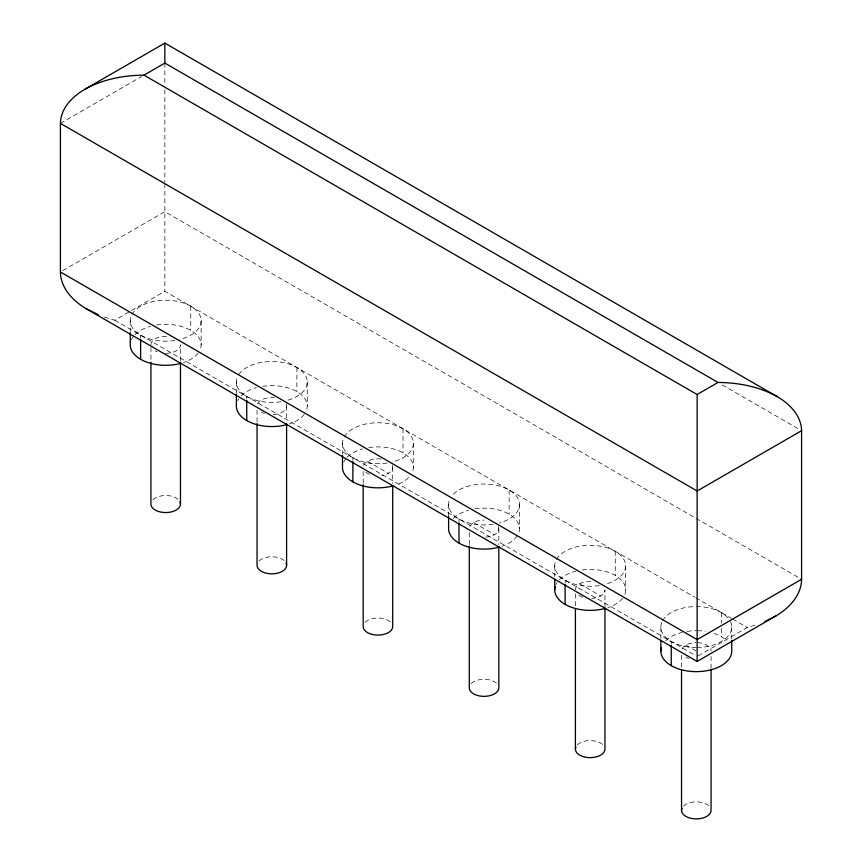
<?xml version="1.0" encoding="UTF-8"?>
<svg xmlns="http://www.w3.org/2000/svg" width="862" height="862" viewBox="0 0 862 862"><rect width="100%" height="100%" fill="white"/><g stroke="black" fill="none" stroke-linecap="round" stroke-linejoin="round"><path stroke-width="0.65" stroke-dasharray="4.31 3.23" d="M60.415 123.385L141.648 76.481M62.732 270.636L164.857 211.675L801.585 579.286M104.41 317.044L114.721 320.222L164.857 291.281L694.546 597.086M698.306 655.799L747.279 627.525L757.59 624.347M722.291 384.915L799.257 429.351M695.72 597.765L731.504 618.42M732.635 619.078L747.279 627.525M367.492 461.332L388.385 473.389M473.615 522.598L494.508 534.666M579.738 583.865L600.631 595.933M685.861 645.142L696.302 651.166M114.721 320.222L694.891 655.174M731.752 627.051L731.752 639.108M721.375 612.57L721.375 623.291M721.375 628.657L721.375 636.695M711.075 656.521L711.075 668.556M681.53 655.185L681.53 668.556M671.239 641.522L671.239 644.194M660.852 627.051L660.852 639.108M625.629 565.774L625.629 589.899M615.252 551.303L615.252 575.428M604.952 607.29L604.952 589.899A14.773 8.523 0 0 1 590.179 598.433M575.407 593.918L575.407 607.29M565.116 580.255L565.116 582.927M554.729 565.774L554.729 576.495M519.517 504.507L519.517 528.632M509.13 490.036L509.13 514.161M498.829 528.632L498.829 544.687M469.294 532.641L469.294 544.687M458.993 518.978L458.993 521.661M448.606 504.507L448.606 516.575M413.394 443.24L413.394 467.366M403.007 428.77L403.007 452.884M392.706 467.366L392.706 483.42M363.171 471.374L363.171 483.42M352.87 457.711L352.87 460.394M342.483 443.24L342.483 453.962M307.271 381.974L307.271 406.099M296.884 367.503L296.884 391.617M286.593 406.099L286.593 420.807M257.048 410.107L257.048 422.143M246.747 396.445L246.747 399.128M236.371 381.974L236.371 392.695M201.148 320.707L201.148 344.822M190.761 306.225L190.761 330.351M180.47 360.876L180.47 344.822A14.773 8.523 0 0 1 165.698 353.355M164.857 63.088L164.857 84.498M164.857 89.853L164.857 182.227M164.857 183.563L164.857 291.281M150.925 347.505L150.925 360.876M140.625 335.178L140.625 337.861M130.248 320.707L130.248 331.428M730.545 621.75A35.45 20.472 0 0 1 697.617 647.502M696.302 647.513A35.45 20.472 0 0 1 662.059 621.75M662.587 620.726A35.45 20.472 0 0 1 694.987 606.589M696.302 606.579A35.45 20.472 0 0 1 729.403 619.713M131.972 314.382A35.45 20.472 0 0 1 189.511 305.547A35.45 20.472 0 0 1 179.878 339.466M174.867 340.468A35.45 20.472 0 0 1 131.455 315.406M238.72 374.636A35.45 20.472 0 0 1 295.828 366.91A35.45 20.472 0 0 1 287.208 400.41M280.99 401.746A35.45 20.472 0 0 1 237.578 376.672M344.218 436.926A35.45 20.472 0 0 1 401.757 428.08A35.45 20.472 0 0 1 392.124 462M387.113 463.013A35.45 20.472 0 0 1 343.701 437.939M453.358 494.271A35.45 20.472 0 0 1 510.045 490.586A35.45 20.472 0 0 1 499.454 522.943M493.236 524.279A35.45 20.472 0 0 1 449.813 499.217M556.464 559.46A35.45 20.472 0 0 1 613.496 550.365A35.45 20.472 0 0 1 605.577 584.221M599.359 585.546A35.45 20.472 0 0 1 555.936 560.483M683.512 806.11A14.773 8.523 0 0 1 709.092 806.11M688.921 658.557A14.773 8.523 0 0 1 685.861 657.2M682.036 648.957A14.773 8.523 0 0 1 696.302 642.643M697.584 642.675A14.773 8.523 0 0 1 711.075 651.166M665.604 640.929A35.45 20.472 0 0 1 682.122 632.406M687.133 631.393A35.45 20.472 0 0 1 696.302 630.704M697.617 630.715A35.45 20.472 0 0 1 705.482 631.393M714.027 633.441A35.45 20.472 0 0 1 727 640.929M365.143 622.299A14.773 8.523 0 0 1 390.734 622.299M392.21 465.157A14.773 8.523 0 0 1 381.758 475.598M369.475 474.348A14.773 8.523 0 0 1 365.833 472.257M363.667 465.157A14.773 8.523 0 0 1 381.758 459.123M259.031 561.033A14.773 8.523 0 0 1 284.611 561.033M286.087 403.89A14.773 8.523 0 0 1 273.103 414.59M264.429 413.48A14.773 8.523 0 0 1 261.369 412.122M257.555 403.89A14.773 8.523 0 0 1 274.385 397.694M152.908 499.766A14.773 8.523 0 0 1 178.488 499.766M157.229 351.815A14.773 8.523 0 0 1 155.257 350.856M150.925 344.822A14.773 8.523 0 0 1 169.523 336.589M368.764 447.593A35.45 20.472 0 0 1 412.187 472.656M408.642 477.591A35.45 20.472 0 0 1 395.669 485.09M343.701 462.064A35.45 20.472 0 0 1 346.352 458.067M347.235 457.129A35.45 20.472 0 0 1 362.546 448.919M262.641 386.327A35.45 20.472 0 0 1 306.064 411.389M304.2 414.417A35.45 20.472 0 0 1 289.546 423.824M237.578 400.798A35.45 20.472 0 0 1 238.72 398.761M241.112 395.863A35.45 20.472 0 0 1 256.423 387.652M156.518 325.06A35.45 20.472 0 0 1 199.941 350.123M198.077 353.151A35.45 20.472 0 0 1 183.423 362.546M131.455 339.531A35.45 20.472 0 0 1 134.116 335.523M135 334.596A35.45 20.472 0 0 1 150.311 326.386M582.281 569.944A35.45 20.472 0 0 1 624.422 595.2M622.569 598.228A35.45 20.472 0 0 1 607.904 607.624M555.936 584.598A35.45 20.472 0 0 1 557.078 582.572M559.481 579.663A35.45 20.472 0 0 1 575.999 571.14M582.798 597.28A14.773 8.523 0 0 1 578.079 594.791M575.407 589.899A14.773 8.523 0 0 1 594.004 581.667M577.389 744.843A14.773 8.523 0 0 1 602.969 744.843M498.333 526.423A14.773 8.523 0 0 1 485.349 537.123M469.79 526.423A14.773 8.523 0 0 1 484.056 520.098M471.266 683.566A14.773 8.523 0 0 1 496.857 683.566M474.887 508.86A35.45 20.472 0 0 1 518.299 533.934M517.157 535.959A35.45 20.472 0 0 1 501.781 546.357M453.358 518.396A35.45 20.472 0 0 1 468.669 510.196"/><path stroke-width="1.29" d="M801.585 579.286C801.412 595.426 788.999 608.216 775.886 615.974L697.142 661.445L86.114 308.671C73.001 300.903 60.588 288.123 60.415 271.983L60.415 123.385C60.685 108.213 72.516 96.425 84.885 89.271L164.857 43.1L777.115 396.585C789.484 403.728 801.315 415.516 801.585 430.698L801.585 579.286L697.142 639.593L60.415 271.983M84.885 89.271C102.826 79.25 123.578 75.328 143.976 75.145L164.857 63.088L718.024 382.448C738.422 382.631 759.174 386.553 777.115 396.585M143.976 75.145L697.142 394.516L718.024 382.448M801.585 430.698L697.142 490.995L60.415 123.385M775.886 615.974L764.863 621.513M98.3 314.727L86.114 308.671M731.752 640.444L731.752 651.166A35.45 20.472 0 0 1 693.522 671.573A35.45 20.472 0 0 1 661.294 647.965M711.075 669.893L711.075 810.377A14.773 8.523 0 0 1 694.373 818.825A14.773 8.523 0 0 1 682.036 808.168M697.142 394.516L697.142 661.445M681.53 669.893L681.53 810.377M671.239 645.541L671.239 665.636M660.852 640.444L660.852 651.166M604.952 608.626L604.952 749.1A14.773 8.523 0 0 1 588.25 757.558A14.773 8.523 0 0 1 575.913 746.891M575.407 608.626L575.407 749.1M565.116 584.274L565.116 604.37M554.729 579.178L554.729 589.899M498.829 547.359L498.829 687.833A14.773 8.523 0 0 1 484.056 696.367A14.773 8.523 0 0 1 469.294 687.833L469.294 546.023M458.993 522.997L458.993 543.103M448.606 516.575L448.606 528.632A35.45 20.472 0 0 0 499.454 547.068M392.706 486.093L392.706 626.566A14.773 8.523 0 0 1 377.944 635.089A14.773 8.523 0 0 1 363.171 626.566L363.171 484.756M352.87 461.73L352.87 481.836M342.483 455.298L342.483 467.366A35.45 20.472 0 0 0 393.331 485.802M286.593 423.49L286.593 565.3M257.048 423.49L257.048 565.3A14.773 8.523 0 0 0 273.75 573.758A14.773 8.523 0 0 0 286.087 563.091M246.747 400.464L246.747 420.57M236.371 394.031L236.371 406.099A35.45 20.472 0 0 0 287.208 424.535M180.47 362.212L180.47 504.033M164.857 43.1L164.857 63.088M150.925 362.212L150.925 504.033A14.773 8.523 0 0 0 167.627 512.481A14.773 8.523 0 0 0 179.964 501.824M140.625 339.197L140.625 359.303M130.248 332.764L130.248 344.822A35.45 20.472 0 0 0 181.085 363.268M605.577 608.335A35.45 20.472 0 0 1 569.028 606.32A35.45 20.472 0 0 1 555.171 586.699"/></g></svg>
